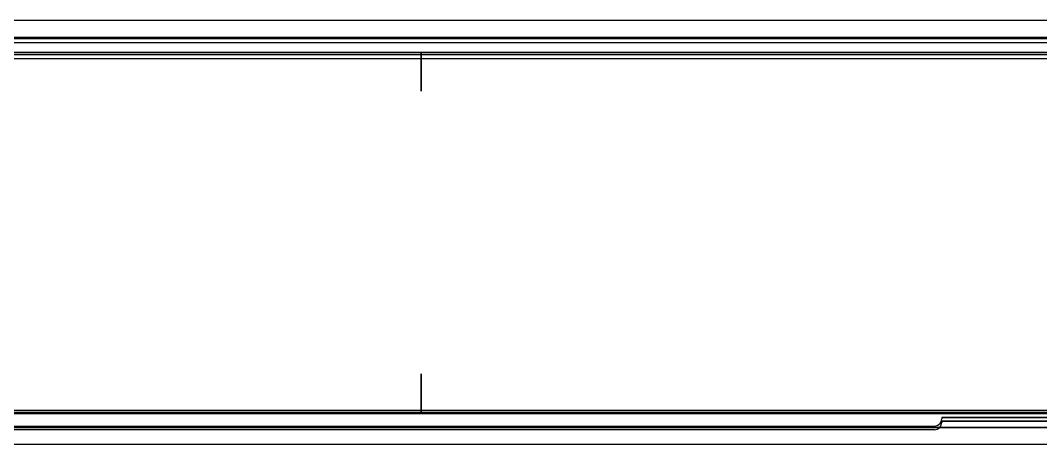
# Model space of a CAD drawing. Header units: millimetres. Extents: x -228 to 213, y -31 to 12.
# Drawn here: x -112.2 to -7.2, y -31.5 to 12.2 of the extents above; entities that cross this region are included whole.
import ezdxf

# ---------------------------------------------------------------- set-up
doc = ezdxf.new("R2010")
doc.units = ezdxf.units.MM
doc.layers.add('Feature', color=7, linetype='CONTINUOUS')

msp = doc.modelspace()

# ---------------------------------------------------------------- linework, layer by layer
at = {"layer": 'Feature'}
for p, q in [((163.314, 12.2371, 136.6), (-177.807, 12.2371, 136.6)), ((163.314, 12.2371, -66.6), (-177.807, 12.2371, -66.6)), ((163.314, 12.2371, 136.6), (-177.807, 12.2371, 136.6)), ((163.314, 12.2371, -66.6), (-177.807, 12.2371, -66.6)), ((-220.81, 10.4591, -65.076), (206.317, 10.4591, -65.076)), ((206.317, 10.4591, -62.536), (-220.81, 10.4591, -62.536)), ((206.317, 10.4591, -62.536), (-220.81, 10.4591, -62.536)), ((-220.81, 10.4591, -65.076), (206.317, 10.4591, -65.076)), ((-220.81, 10.4591, 132.536), (206.317, 10.4591, 132.536)), ((206.317, 10.4591, 135.076), (-220.81, 10.4591, 135.076)), ((-220.81, 10.4591, 132.536), (206.317, 10.4591, 132.536)), ((206.317, 10.4591, 135.076), (-220.81, 10.4591, 135.076)), ((203.954, 10.3321, 135.076), (-218.448, 10.3321, 135.076)), ((203.954, 10.3321, 135.076), (-218.448, 10.3321, 135.076)), ((203.954, 10.3321, 132.688), (-218.448, 10.3321, 132.688)), ((203.954, 10.3321, 132.688), (-218.448, 10.3321, 132.688)), ((-218.448, 9.95109, -65.076), (203.954, 9.95109, -65.076)), ((-218.448, 9.95109, -65.076), (203.954, 9.95109, -65.076)), ((-218.448, 9.95109, -62.6884), (203.954, 9.95109, -62.6884)), ((-218.448, 9.95109, -62.6884), (203.954, 9.95109, -62.6884)), ((204.716, 8.93509, 132.536), (-219.21, 8.93509, 132.536)), ((-219.21, 8.93509, -62.536), (204.716, 8.93509, -62.536)), ((204.716, 8.93509, -65.076), (-219.21, 8.93509, -65.076)), ((-219.21, 8.93509, -66.6), (204.716, 8.93509, -66.6)), ((-219.21, 8.93509, 136.6), (204.716, 8.93509, 136.6)), ((-219.21, 8.93509, -66.6), (204.716, 8.93509, -66.6)), ((-219.21, 8.93509, 135.076), (204.716, 8.93509, 135.076)), ((-219.21, 8.93509, 136.6), (204.716, 8.93509, 136.6)), ((204.716, 8.93509, -65.076), (-219.21, 8.93509, -65.076)), ((-219.21, 8.93509, -62.536), (204.716, 8.93509, -62.536)), ((204.716, 8.93509, 132.536), (-219.21, 8.93509, 132.536)), ((-219.21, 8.93509, 135.076), (204.716, 8.93509, 135.076)), ((203.573, 8.68109, 135.076), (-218.067, 8.68109, 135.076)), ((203.573, 8.68109, 135.076), (-218.067, 8.68109, 135.076)), ((203.573, 8.68109, 136.346), (-218.067, 8.68109, 136.346)), ((203.573, 8.68109, 136.346), (-218.067, 8.68109, 136.346)), ((-70.9626, 4.94729, 101.987), (-70.9626, 8.93509, 102.335)), ((-70.9626, 4.94729, 95.4453), (-70.9626, 8.93509, 95.0964)), ((-70.9626, 4.94729, -25.4453), (-70.9626, 8.93509, -25.0964)), ((-70.9626, 4.94729, -31.9865), (-70.9626, 8.93509, -32.3354)), ((-70.9626, 4.94729, -25.4453), (-70.9626, 8.93509, -25.0964)), ((-70.9626, 4.94729, -31.9865), (-70.9626, 8.93509, -32.3354)), ((-70.9626, 4.94729, 101.987), (-70.9626, 8.93509, 102.335)), ((-70.9626, 4.94729, 95.4453), (-70.9626, 8.93509, 95.0964)), ((-70.9626, 8.90969, -29.7954), (-70.9626, 4.94729, -29.7954)), ((-70.9626, 8.90969, -27.6364), (-70.9626, 4.94729, -27.6364)), ((-70.9626, 8.90969, 97.6364), (-70.9626, 4.94729, 97.6364)), ((-70.9626, 8.90969, 99.7954), (-70.9626, 4.94729, 99.7954)), ((-70.9626, 8.90969, 97.6364), (-70.9626, 4.94729, 97.6364)), ((-70.9626, 8.90969, 99.7954), (-70.9626, 4.94729, 99.7954)), ((-70.9626, 8.90969, -29.7954), (-70.9626, 4.94729, -29.7954)), ((-70.9626, 8.90969, -27.6364), (-70.9626, 4.94729, -27.6364)), ((-218.067, 8.30009, -65.076), (203.573, 8.30009, -65.076)), ((-218.067, 8.30009, -65.076), (203.573, 8.30009, -65.076)), ((-218.067, 8.30009, -66.346), (203.573, 8.30009, -66.346)), ((-218.067, 8.30009, -66.346), (203.573, 8.30009, -66.346)), ((-70.9626, -28.1235, 99.7954), (-70.9626, -24.1611, 99.7954)), ((-70.9626, -28.1235, 97.6364), (-70.9626, -24.1611, 97.6364)), ((-70.9626, -28.1235, -27.6364), (-70.9626, -24.1611, -27.6364)), ((-70.9626, -28.1235, -29.7954), (-70.9626, -24.1611, -29.7954)), ((-70.9626, -24.1611, -31.9865), (-70.9626, -28.1489, -32.3354)), ((-70.9626, -24.1611, -25.4453), (-70.9626, -28.1489, -25.0964)), ((-70.9626, -24.1611, 95.4453), (-70.9626, -28.1489, 95.0964)), ((-70.9626, -24.1611, 101.987), (-70.9626, -28.1489, 102.335)), ((-70.9626, -24.1611, 95.4453), (-70.9626, -28.1489, 95.0964)), ((-70.9626, -24.1611, 101.987), (-70.9626, -28.1489, 102.335)), ((-70.9626, -24.1611, -31.9865), (-70.9626, -28.1489, -32.3354)), ((-70.9626, -24.1611, -25.4453), (-70.9626, -28.1489, -25.0964)), ((-70.9626, -28.1235, -27.6364), (-70.9626, -24.1611, -27.6364)), ((-70.9626, -28.1235, -29.7954), (-70.9626, -24.1611, -29.7954)), ((-70.9626, -28.1235, 99.7954), (-70.9626, -24.1611, 99.7954)), ((-70.9626, -28.1235, 97.6364), (-70.9626, -24.1611, 97.6364)), ((204.716, -28.1489, -62.536), (-219.21, -28.1489, -62.536)), ((-219.21, -28.1489, 132.536), (204.716, -28.1489, 132.536)), ((204.716, -28.1489, 135.076), (-219.21, -28.1489, 135.076)), ((-219.21, -28.1489, 136.6), (204.716, -28.1489, 136.6)), ((-219.21, -28.1489, -66.6), (204.716, -28.1489, -66.6)), ((-219.21, -28.1489, 136.6), (204.716, -28.1489, 136.6)), ((-219.21, -28.1489, -65.076), (204.716, -28.1489, -65.076)), ((-219.21, -28.1489, -66.6), (204.716, -28.1489, -66.6)), ((204.716, -28.1489, 135.076), (-219.21, -28.1489, 135.076)), ((-219.21, -28.1489, 132.536), (204.716, -28.1489, 132.536)), ((204.716, -28.1489, -62.536), (-219.21, -28.1489, -62.536)), ((-219.21, -28.1489, -65.076), (204.716, -28.1489, -65.076)), ((-218.067, -27.8949, 135.076), (203.573, -27.8949, 135.076)), ((-218.067, -27.8949, 135.076), (203.573, -27.8949, 135.076)), ((-218.067, -27.8949, 136.346), (203.573, -27.8949, 136.346)), ((-218.067, -27.8949, 136.346), (203.573, -27.8949, 136.346)), ((203.573, -28.2759, -65.076), (-218.067, -28.2759, -65.076)), ((203.573, -28.2759, -65.076), (-218.067, -28.2759, -65.076)), ((203.573, -28.2759, -66.346), (-218.067, -28.2759, -66.346)), ((203.573, -28.2759, -66.346), (-218.067, -28.2759, -66.346)), ((-17.4067, -28.6569, 135.076), (-17.4067, -28.7839, 135.076)), ((2.91331, -28.6569, 135.076), (-17.4067, -28.6569, 135.076)), ((-17.4067, -28.6569, 132.688), (2.91331, -28.6569, 132.688)), ((-17.4067, -28.6569, 132.688), (-17.4067, -28.7839, 132.688)), ((-17.4067, -28.6569, 135.076), (-17.4067, -28.7839, 135.076)), ((-17.4067, -28.6569, 132.688), (-17.4067, -28.7839, 132.688)), ((-17.4067, -28.6569, 132.688), (-17.4067, -28.6569, 135.076)), ((-17.4067, -28.6569, 132.688), (2.91331, -28.6569, 132.688)), ((2.91331, -28.6569, 135.076), (-17.4067, -28.6569, 135.076)), ((-17.4067, -28.6569, 132.688), (-17.4067, -28.6569, 135.076)), ((-17.4067, -28.7839, 135.076), (-17.4067, -28.7839, 132.688)), ((-17.4067, -28.7839, 135.076), (-17.4067, -28.7839, 132.688)), ((-17.4067, -29.1649, -65.076), (-17.4067, -29.0379, -65.076)), ((-17.4067, -29.0379, -65.076), (2.91331, -29.0379, -65.076)), ((-17.4067, -29.0379, -62.6884), (-17.4067, -29.1649, -62.6884)), ((2.91331, -29.0379, -62.6884), (-17.4067, -29.0379, -62.6884)), ((2.91331, -29.0379, -62.6884), (-17.4067, -29.0379, -62.6884)), ((-17.4067, -29.0379, -62.6884), (-17.4067, -29.0379, -65.076)), ((-17.4067, -29.0379, -65.076), (2.91331, -29.0379, -65.076)), ((-17.4067, -29.0379, -62.6884), (-17.4067, -29.1649, -62.6884)), ((-17.4067, -29.1649, -65.076), (-17.4067, -29.0379, -65.076)), ((-17.4067, -29.0379, -62.6884), (-17.4067, -29.0379, -65.076)), ((-17.4067, -29.1649, -62.6884), (-17.4067, -29.1649, -65.076)), ((-17.4067, -29.1649, -62.6884), (-17.4067, -29.1649, -65.076)), ((-220.81, -29.6729, 135.076), (206.317, -29.6729, 135.076)), ((206.317, -29.6729, 132.536), (-220.81, -29.6729, 132.536)), ((206.317, -29.6729, 132.536), (-220.81, -29.6729, 132.536)), ((-220.81, -29.6729, 135.076), (206.317, -29.6729, 135.076)), ((-220.81, -29.6729, -62.536), (206.317, -29.6729, -62.536)), ((206.317, -29.6729, -65.076), (-220.81, -29.6729, -65.076)), ((-220.81, -29.6729, -62.536), (206.317, -29.6729, -62.536)), ((206.317, -29.6729, -65.076), (-220.81, -29.6729, -65.076)), ((-218.448, -29.5459, 132.688), (-18.1687, -29.5459, 132.688)), ((-218.448, -29.5459, 135.076), (-18.1687, -29.5459, 135.076)), ((-218.448, -29.5459, 135.076), (-18.1687, -29.5459, 135.076)), ((-218.448, -29.5459, 132.688), (-18.1687, -29.5459, 132.688)), ((-18.1687, -29.9269, -65.076), (-218.448, -29.9269, -65.076)), ((-18.1687, -29.9269, -65.076), (-218.448, -29.9269, -65.076)), ((-18.1687, -29.9269, -62.6884), (-218.448, -29.9269, -62.6884)), ((-18.1687, -29.9269, -62.6884), (-218.448, -29.9269, -62.6884)), ((-18.1687, -29.5459, 132.688), (-18.1687, -29.5459, 135.076)), ((-18.1687, -29.5459, 132.688), (-18.1687, -29.5459, 135.076)), ((-18.1687, -29.9269, -65.076), (-18.1687, -29.9269, -62.6884)), ((-18.1687, -29.9269, -65.076), (-18.1687, -29.9269, -62.6884)), ((163.314, -31.4509, -66.6), (-177.807, -31.4509, -66.6)), ((163.314, -31.4509, 136.6), (-177.807, -31.4509, 136.6)), ((163.314, -31.4509, -66.6), (-177.807, -31.4509, -66.6)), ((163.314, -31.4509, 136.6), (-177.807, -31.4509, 136.6))]:
    msp.add_line(p, q, dxfattribs=at)
for centre, radius, start, end in [((-70.9626, 8.93509, 98.7159), 0, 0, 0), ((-70.9626, 8.93509, -28.7159), 0, 0, 0), ((-70.9626, 8.93509, -28.7159), 0, 0, 0), ((-70.9626, 8.93509, -28.7159), 0, 0, 0), ((-70.9626, 8.93509, 98.7159), 0, 0, 0), ((-70.9626, 8.93509, 98.7159), 0, 0, 0), ((-70.9626, 8.93509, -28.7159), 0, 0, 0), ((-70.9626, 8.93509, 98.7159), 0, 0, 0), ((-70.9626, 8.90969, -28.7159), 0, 0, 0), ((-70.9626, 8.90969, 98.7159), 0, 0, 0), ((-70.9626, 8.90969, 98.7159), 0, 0, 0), ((-70.9626, 8.90969, 98.7159), 0, 0, 0), ((-70.9626, 8.90969, 98.7159), 0, 0, 0), ((-70.9626, 8.90969, -28.7159), 0, 0, 0), ((-70.9626, 8.90969, -28.7159), 0, 0, 0), ((-70.9626, 8.90969, -28.7159), 0, 0, 0), ((-70.9626, 4.94729, -28.7159), 0, 0, 0), ((-70.9626, 4.94729, 98.7159), 0, 0, 0), ((-70.9626, 4.94729, 98.7159), 0, 0, 0), ((-70.9626, 4.94729, -28.7159), 0, 0, 0), ((-70.9626, 4.94729, -28.7159), 0, 0, 0), ((-70.9626, 4.94729, -28.7159), 0, 0, 0), ((-70.9626, 4.94729, -28.7159), 0, 0, 0), ((-70.9626, 4.94729, -28.7159), 0, 0, 0), ((-70.9626, 4.94729, -28.7159), 0, 0, 0), ((-70.9626, 4.94729, 98.7159), 0, 0, 0), ((-70.9626, 4.94729, 98.7159), 0, 0, 0), ((-70.9626, 4.94729, 98.7159), 0, 0, 0), ((-70.9626, 4.94729, 98.7159), 0, 0, 0), ((-70.9626, 4.94729, 98.7159), 0, 0, 0), ((-70.9626, 4.94729, 98.7159), 0, 0, 0), ((-70.9626, 4.94729, -28.7159), 0, 0, 0), ((-70.9626, -24.1611, 98.7159), 1.42109e-14, 0, 180), ((-70.9626, -24.1611, -28.7159), 1.42109e-14, 0, 180), ((-70.9626, -24.1611, -28.7159), 1.42109e-14, 0, 180), ((-70.9626, -24.1611, 98.7159), 2.84217e-14, 0, 180), ((-70.9626, -24.1611, 98.7159), 1.42109e-14, 180, 0), ((-70.9626, -24.1611, 98.7159), 0, 180, 0), ((-70.9626, -24.1611, 98.7159), 1.42109e-14, 0, 180), ((-70.9626, -24.1611, 98.7159), 1.42109e-14, 180, 0), ((-70.9626, -24.1611, 98.7159), 2.84217e-14, 0, 180), ((-70.9626, -24.1611, -28.7159), 1.42109e-14, 180, 0), ((-70.9626, -24.1611, -28.7159), 0, 180, 0), ((-70.9626, -24.1611, -28.7159), 1.42109e-14, 0, 180), ((-70.9626, -24.1611, -28.7159), 1.42109e-14, 180, 0), ((-70.9626, -24.1611, -28.7159), 1.42109e-14, 0, 180), ((-70.9626, -24.1611, -28.7159), 0, 180, 0), ((-70.9626, -24.1611, 98.7159), 0, 180, 0), ((-70.9626, -28.1235, 98.7159), 1.42109e-14, 0, 180), ((-70.9626, -28.1235, -28.7159), 1.42109e-14, 0, 180), ((-70.9626, -28.1235, -28.7159), 0, 180, 0), ((-70.9626, -28.1235, -28.7159), 0, 180, 0), ((-70.9626, -28.1235, -28.7159), 1.42109e-14, 0, 180), ((-70.9626, -28.1235, 98.7159), 0, 180, 0), ((-70.9626, -28.1235, 98.7159), 0, 180, 0), ((-70.9626, -28.1235, 98.7159), 1.42109e-14, 0, 180), ((-70.9626, -28.1489, -28.7159), 2.84217e-14, 0, 180), ((-70.9626, -28.1489, 98.7159), 2.84217e-14, 0, 180), ((-70.9626, -28.1489, 98.7159), 1.42109e-14, 180, 0), ((-70.9626, -28.1489, 98.7159), 2.84217e-14, 0, 180), ((-70.9626, -28.1489, -28.7159), 1.42109e-14, 180, 0), ((-70.9626, -28.1489, -28.7159), 2.84217e-14, 0, 180), ((-70.9626, -28.1489, 98.7159), 1.42109e-14, 180, 0), ((-70.9626, -28.1489, -28.7159), 1.42109e-14, 180, 0), ((-18.1687, -28.7839, 135.076), 0.762, -90, 0), ((-18.1687, -28.7839, 132.688), 0.762, -90, 0), ((-18.1687, -28.7839, 135.076), 0.762, -90, 0), ((-18.1687, -28.7839, 132.688), 0.762, -90, 0), ((-18.1687, -29.1649, -65.076), 0.762, -90, 0), ((-18.1687, -29.1649, -62.6884), 0.762, -90, 0), ((-18.1687, -29.1649, -62.6884), 0.762, -90, 0), ((-18.1687, -29.1649, -65.076), 0.762, -90, 0)]:
    msp.add_arc(centre, radius, start, end, dxfattribs=at)

doc.saveas('drawing.dxf')
